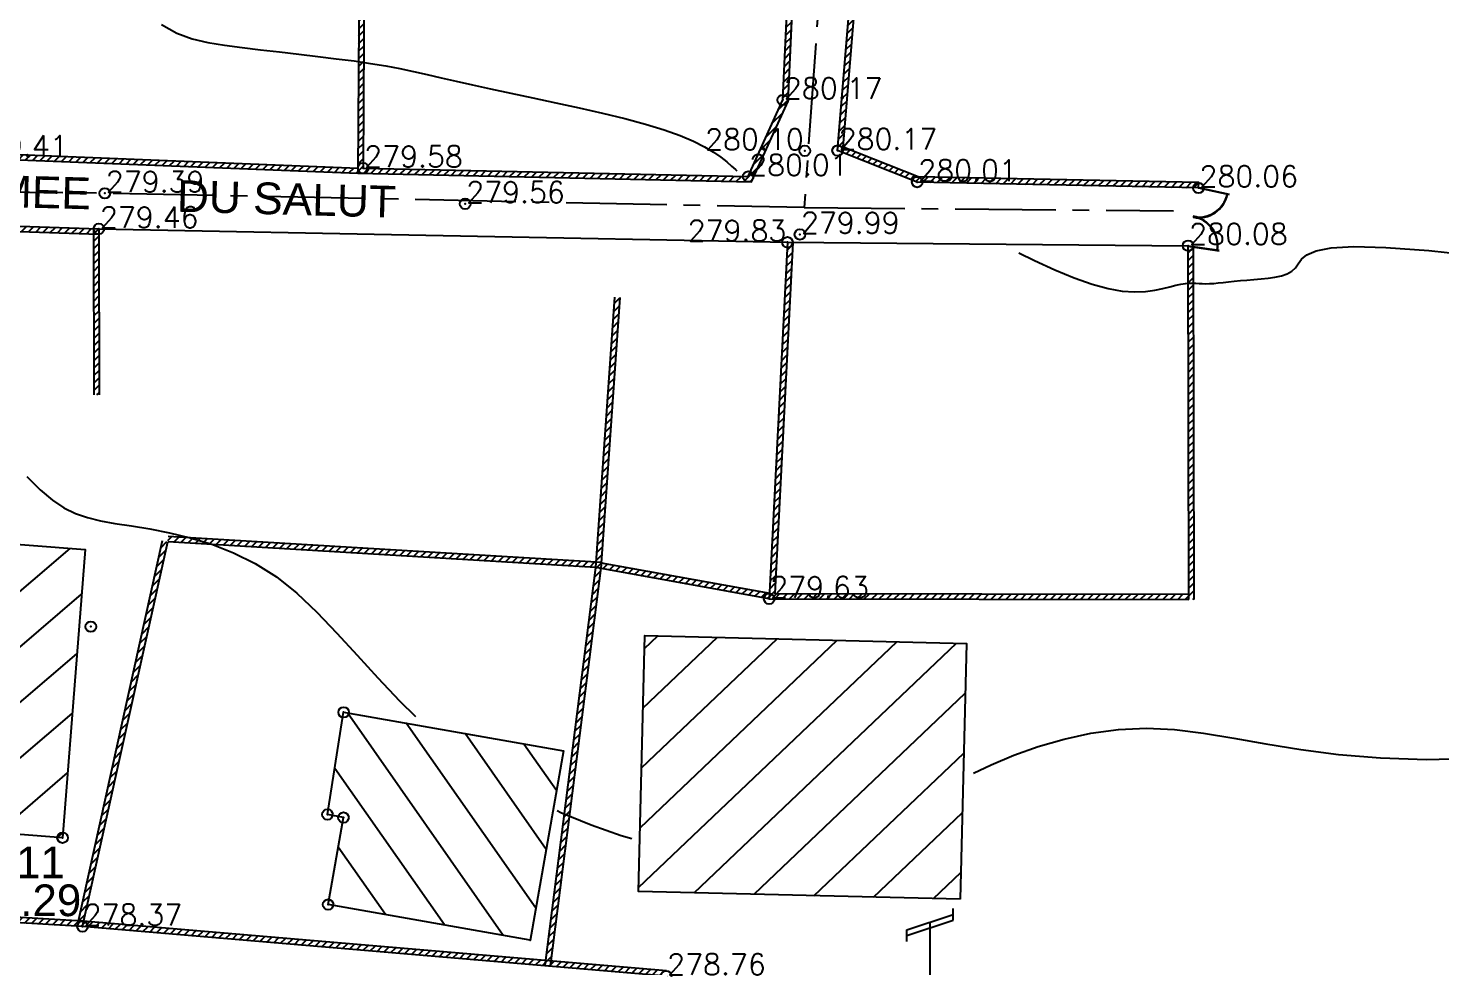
# Model space of a CAD drawing. Header units: millimetres. Extents: x 524954 to 526204, y 9523489 to 9524010.
# Drawn here: x 525644.6 to 525711.5, y 9523721.5 to 9523765.9 of the extents above; entities that cross this region are included whole.
import ezdxf
from ezdxf.enums import TextEntityAlignment as Align

# ---------------------------------------------------------------- set-up
doc = ezdxf.new("R2010")
doc.units = ezdxf.units.MM
doc.header["$PDMODE"] = 32
doc.header["$PDSIZE"] = 0.5
doc.linetypes.add('AXES2', pattern=[28.575, 19.05, -3.175, 3.175, -3.175])
doc.linetypes.add('CACHE2', pattern=[4.7625, 3.175, -1.5875])
for name, color, linetype in [('Axe_Piste', 3, 'AXES2'), ('Bati', 6, 'Continuous'), ('Bati_H', 1, 'Continuous'), ('Cloture', 7, 'Continuous'), ('CN_01_00', 3, 'Continuous'), ('CN_10_00', 1, 'Continuous'), ('Murs', 1, 'Continuous'), ('Réseau_Electrique', 1, 'CACHE2'), ('TopoAlt', 3, 'Continuous'), ('TopoAlt polygo', 7, 'Continuous'), ('TOPOJIS', 7, 'Continuous'), ('TOPOJIS polygo', 1, 'Continuous'), ('TopoMat polygo', 1, 'Continuous'), ('Toponomie', 7, 'CACHE2')]:
    doc.layers.add(name, color=color, linetype=linetype)
doc.styles.add('Arial 1.0', font='arial.ttf', dxfattribs={"width": 0.99, "height": 1})
doc.styles.add('Simplex 1.0', font='Simplex.shx', dxfattribs={"width": 0.99, "height": 1})
doc.styles.get("Standard").update_dxf_attribs({"font": 'arial.ttf'})
doc.linetypes.add('LIMITE1', pattern='A,6.35,-2.54,[133,ltypeshp.shx,S=2.54,R=0,X=-2.54,Y=0],-2.54,25.4', length=36.83)
pattern_1 = [(45, (0, 0), (-0.1767766952966, 0.1767766952966), [])]

# ---------------------------------------------------------------- blocks, each defined once
blk = doc.blocks.new('TCPOINT M')
at = {"color": 0}
blk.add_point((0, 0), dxfattribs=at)
at = {"layer": 'TopoAlt', "style": 'Simplex 1.0', "width": 0.99}
blk.add_attdef('ALT', (0.15, 0.15), '', height=1, dxfattribs=at)
blk = doc.blocks.new('e004')
at = {"color": 0}
blk.add_line((0, 3.777478), (0, 0.25), dxfattribs=at)
for points in [[(-1.096503, 3.137365), (-1.096503, 3.412949), (1.096503, 4.142007), (1.096503, 4.417591)], [(-1.096503, 2.861781), (-1.096503, 3.137365), (1.096503, 3.866423), (1.096503, 4.142007)]]:
    blk.add_lwpolyline(points, dxfattribs=at)
blk.add_circle((0, 0), 0.25, dxfattribs=at)
blk = doc.blocks.new('TCPOINT polygo')
at = {"color": 0, "const_width": 0.075}
blk.add_lwpolyline([(0, 0.0375, 1), (0, -0.0375, 1)], format="xyb", close=True, dxfattribs=at)
at = {"color": 0}
blk.add_point((0, 0), dxfattribs=at)
at = {"layer": 'TopoAlt polygo', "style": 'Arial 1.0', "width": 0.99}
blk.add_attdef('ALT', (0.15, 0.15), '', height=2, dxfattribs=at)
at = {"layer": 'TopoMat polygo', "style": 'Arial 1.0', "width": 0.99}
blk.add_attdef('MAT', text='', height=2, dxfattribs=at).set_placement((0.15, -2.5), align=Align.TOP_LEFT)

msp = doc.modelspace()

# ---------------------------------------------------------------- hatches: boundary and pattern name
at = {"layer": 'Bati_H'}
h = msp.add_hatch(dxfattribs=at)
h.set_pattern_fill('_U', color=256, scale=2, angle=220.55174, style=0, pattern_type=0)
h.set_pattern_definition([(220.551742977, (0, 0), (1.30026898972, -1.5196382972), [])])
h.paths.add_polyline_path([(525646.258, 9523727.587), (525634.203, 9523728.524), (525633.814, 9523728.555), (525634.876, 9523742.197), (525647.319, 9523741.229)])
h = msp.add_hatch(dxfattribs=at)
h.set_pattern_fill('_U', color=256, scale=2, angle=-136.40454, style=0, pattern_type=0)
h.set_pattern_definition([(223.595458057, (-424238.211, 32922.4275), (1.37912427025, -1.44845305316), [])])
h.paths.add_polyline_path([(525688.723, 9523724.677), (525673.504, 9523725.05), (525673.801, 9523737.163), (525689.02, 9523736.79)])
h = msp.add_hatch(dxfattribs=at)
h.set_pattern_fill('_U', color=256, scale=2, angle=125.02529, style=0, pattern_type=0)
h.set_pattern_definition([(125.025288572, (0, 0), (-1.63779761147, -1.14787585733), [])])
h.paths.add_polyline_path([(525658.819, 9523724.427), (525659.544, 9523728.545), (525658.787, 9523728.688), (525659.554, 9523733.527), (525669.962, 9523731.697), (525668.385, 9523722.73), (525668.387, 9523722.744)])
at = {"layer": 'Murs'}
h = msp.add_hatch(dxfattribs=at)
h.set_pattern_fill('_U', color=256, scale=0.25, angle=45, style=0, pattern_type=0)
h.set_pattern_definition(pattern_1)
h.paths.add_polyline_path([(525660.533, 9523768.582), (525660.478, 9523759.286), (525678.693, 9523758.886), (525680.334, 9523762.512), (525681.116, 9523779.468), (525664.669, 9523780.028), (525664.677, 9523780.278), (525681.377, 9523779.709), (525680.582, 9523762.452), (525678.853, 9523758.632), (525660.226, 9523759.041), (525660.283, 9523768.584)])
h = msp.add_hatch(dxfattribs=at)
h.set_pattern_fill('_U', color=256, scale=0.25, angle=45, style=0, pattern_type=0)
h.set_pattern_definition(pattern_1)
h.paths.add_polyline_path([(525699.998, 9523758.347), (525700.243, 9523758.295), (525700.296, 9523758.591), (525686.743, 9523758.875), (525683.19, 9523760.282), (525684.772, 9523779.35), (525711.315, 9523776.15), (525711.345, 9523776.398), (525684.545, 9523779.63), (525682.926, 9523760.118), (525686.693, 9523758.626)])
edge = h.paths.add_edge_path()
edge.add_arc((525699.998, 9523758.347), 1.411, 259.8109, 267.17738)
edge.add_arc((525699.507, 9523755.616), 1.387, 69.39814, 72.28756, ccw=False)
edge.add_line((525699.995, 9523756.915), (525700.003, 9523756.96))
edge.add_arc((525699.998, 9523758.347), 1.387, 267.30357, 270.19248, ccw=False)
edge.add_arc((525699.507, 9523755.616), 1.411, 72.41375, 79.78074)
edge.add_line((525699.757, 9523757.005), (525699.749, 9523756.958))
h.paths.add_polyline_path([(525699.757, 9523755.579), (525699.507, 9523755.616), (525699.507, 9523755.616), (525699.545, 9523738.873), (525699.795, 9523738.874)])
h = msp.add_hatch(dxfattribs=at)
h.set_pattern_fill('_U', color=256, scale=0.25, angle=45, style=0, pattern_type=0)
h.set_pattern_definition(pattern_1)
h.paths.add_polyline_path([(525641.787, 9523759.781), (525660.226, 9523759.041), (525660.236, 9523759.291), (525641.797, 9523760.031)])
h = msp.add_hatch(dxfattribs=at)
h.set_pattern_fill('_U', color=256, scale=0.25, angle=45, style=0, pattern_type=0)
h.set_pattern_definition(pattern_1)
h.paths.add_polyline_path([(525599.957, 9523745.988), (525599.913, 9523746.002), (525602.221, 9523756.743), (525625.522, 9523757.171), (525647.974, 9523756.412), (525647.966, 9523756.162), (525625.52, 9523756.921), (525602.423, 9523756.496), (525600.187, 9523746.086)])
h = msp.add_hatch(dxfattribs=at)
h.set_pattern_fill('_U', color=256, scale=0.25, angle=45, style=0, pattern_type=0)
h.set_pattern_definition(pattern_1)
h.paths.add_polyline_path([(525647.974, 9523756.412), (525647.988, 9523748.549), (525647.738, 9523748.549), (525647.724, 9523756.411)])
h = msp.add_hatch(dxfattribs=at)
h.set_pattern_fill('_U', color=256, scale=0.25, angle=45, style=0, pattern_type=0)
h.set_pattern_definition(pattern_1)
h.paths.add_polyline_path([(525680.55, 9523755.78), (525679.691, 9523738.899), (525699.545, 9523738.873), (525699.546, 9523739.123), (525679.954, 9523739.148), (525680.8, 9523755.767)])
h = msp.add_hatch(dxfattribs=at)
h.set_pattern_fill('_U', color=256, scale=0.25, angle=45, style=0, pattern_type=0)
h.set_pattern_definition(pattern_1)
h.paths.add_polyline_path([(525679.691, 9523738.899), (525671.483, 9523740.378), (525672.382, 9523753.181), (525672.631, 9523753.164), (525671.748, 9523740.584), (525679.736, 9523739.145)])
h = msp.add_hatch(dxfattribs=at)
h.set_pattern_fill('_U', color=256, scale=0.25, angle=45, style=0, pattern_type=0)
h.set_pattern_definition(pattern_1)
h.paths.add_polyline_path([(525647.202, 9523723.388), (525651.235, 9523741.602), (525650.991, 9523741.656), (525646.958, 9523723.442)])
h = msp.add_hatch(dxfattribs=at)
h.set_pattern_fill('_U', color=256, scale=0.25, angle=45, style=0, pattern_type=0)
h.set_pattern_definition(pattern_1)
h.paths.add_polyline_path([(525669.095, 9523721.544), (525671.483, 9523740.378), (525651.235, 9523741.602), (525651.25, 9523741.852), (525671.765, 9523740.611), (525669.343, 9523721.513)])
h = msp.add_hatch(dxfattribs=at)
h.set_pattern_fill('_U', color=256, scale=0.25, angle=45, style=0, pattern_type=0)
h.set_pattern_definition(pattern_1)
h.paths.add_polyline_path([(525647.202, 9523723.388), (525627.16, 9523724.579), (525627.174, 9523724.828), (525647.217, 9523723.637)])
h = msp.add_hatch(dxfattribs=at)
h.set_pattern_fill('_U', color=256, scale=0.25, angle=45, style=0, pattern_type=0)
h.set_pattern_definition(pattern_1)
h.paths.add_polyline_path([(525674.812, 9523721.044), (525647.202, 9523723.388), (525647.224, 9523723.637), (525674.833, 9523721.293)])

# ---------------------------------------------------------------- linework, layer by layer
at = {"layer": 'Axe_Piste', "ltscale": 0.25, "flags": 128}
for points in [[(525684.749, 9523807.949), (525683.714, 9523789.659), (525682.913, 9523779.613), (525681.339, 9523757.416), (525648.253, 9523758.096), (525624.991, 9523758.369), (525604.006, 9523759.142)], [(525681.339, 9523757.416), (525698.821, 9523757.269)]]:
    msp.add_lwpolyline(points, dxfattribs=at)
at = {"layer": 'Bati', "flags": 128}
for points in [[(525646.258, 9523727.587), (525634.203, 9523728.524), (525633.814, 9523728.555), (525634.876, 9523742.197), (525647.319, 9523741.229), (525647.319, 9523741.229)], [(525688.723, 9523724.677), (525673.504, 9523725.05), (525673.801, 9523737.163), (525689.02, 9523736.79), (525689.02, 9523736.79)], [(525658.819, 9523724.427), (525659.544, 9523728.545), (525658.787, 9523728.688), (525659.554, 9523733.527), (525669.962, 9523731.697), (525668.385, 9523722.73), (525668.387, 9523722.744)]]:
    msp.add_lwpolyline(points, close=True, dxfattribs=at)
at = {"layer": 'Cloture', "flags": 128}
for points in [[(525660.283, 9523768.584), (525660.226, 9523759.041), (525678.853, 9523758.632), (525680.582, 9523762.452), (525681.377, 9523779.709), (525664.677, 9523780.278)], [(525660.533, 9523768.582), (525660.478, 9523759.286), (525678.693, 9523758.886), (525680.334, 9523762.512), (525681.116, 9523779.468), (525664.669, 9523780.028)], [(525699.998, 9523758.347), (525686.693, 9523758.626), (525682.926, 9523760.118), (525684.545, 9523779.63), (525711.345, 9523776.398)], [(525699.998, 9523758.347), (525700.022, 9523758.6), (525686.743, 9523758.875), (525683.19, 9523760.282), (525684.772, 9523779.35), (525711.315, 9523776.15)], [(525700.003, 9523758.37), (525701.454, 9523758.061)], [(525699.998, 9523758.347), (525701.449, 9523758.038)], [(525599.957, 9523745.988), (525599.913, 9523746.002), (525602.221, 9523756.743), (525625.522, 9523757.171), (525647.974, 9523756.412)], [(525600.187, 9523746.086), (525602.423, 9523756.496), (525625.52, 9523756.921), (525647.966, 9523756.162)], [(525647.724, 9523756.411), (525647.738, 9523748.549)], [(525647.974, 9523756.412), (525647.988, 9523748.549)], [(525680.55, 9523755.78), (525679.691, 9523738.899), (525699.545, 9523738.873)], [(525680.8, 9523755.767), (525679.954, 9523739.148), (525699.546, 9523739.123)], [(525699.503, 9523755.593), (525700.971, 9523755.377)], [(525699.545, 9523738.873), (525699.507, 9523755.616), (525699.51, 9523755.63)], [(525699.507, 9523755.616), (525700.974, 9523755.4)], [(525699.795, 9523738.874), (525699.757, 9523755.594)], [(525679.691, 9523738.899), (525671.483, 9523740.378), (525672.382, 9523753.181)], [(525679.736, 9523739.145), (525671.748, 9523740.584), (525672.631, 9523753.164)], [(525646.958, 9523723.442), (525650.991, 9523741.656)], [(525669.343, 9523721.513), (525671.765, 9523740.611), (525651.25, 9523741.852)], [(525647.202, 9523723.388), (525651.235, 9523741.602)], [(525669.095, 9523721.544), (525671.483, 9523740.378), (525651.235, 9523741.602)], [(525647.202, 9523723.388), (525627.16, 9523724.579)], [(525647.217, 9523723.637), (525627.174, 9523724.828)], [(525674.833, 9523721.293), (525647.224, 9523723.637)], [(525674.812, 9523721.044), (525647.202, 9523723.388)]]:
    msp.add_lwpolyline(points, dxfattribs=at)
at = {"layer": 'Cloture', "elevation": 277.96, "flags": 128}
for points in [[(525641.787, 9523759.781), (525660.226, 9523759.041)], [(525641.797, 9523760.031), (525660.236, 9523759.291)]]:
    msp.add_lwpolyline(points, dxfattribs=at)
at = {"layer": 'Cloture', "linetype": 'LIMITE1', "ltscale": 0.1, "flags": 128}
msp.add_lwpolyline([(525647.974, 9523756.412), (525680.55, 9523755.78), (525699.507, 9523755.616)], dxfattribs=at)
at = {"layer": 'Cloture'}
for centre, radius, start, end in [((525699.998, 9523758.347), 1.411, 259.67817, 347.97572), ((525699.998, 9523758.347), 1.387, 259.67817, 347.97572), ((525699.507, 9523755.616), 1.387, 351.61541, 79.91296), ((525699.507, 9523755.616), 1.411, 351.61541, 79.91296)]:
    msp.add_arc(centre, radius, start, end, dxfattribs=at)
at = {"layer": 'CN_01_00', "elevation": 279, "flags": 128}
for points in [[(525644.565, 9523744.696), (525645.199, 9523744.062), (525645.776, 9523743.574), (525646.322, 9523743.208), (525646.865, 9523742.939), (525647.43, 9523742.742), (525648.044, 9523742.594), (525648.733, 9523742.47), (525649.516, 9523742.347), (525650.384, 9523742.205), (525651.318, 9523742.025), (525652.301, 9523741.791), (525653.316, 9523741.483), (525654.345, 9523741.083), (525655.37, 9523740.574), (525656.373, 9523739.936), (525657.344, 9523739.159), (525658.293, 9523738.264), (525659.236, 9523737.279), (525660.191, 9523736.234), (525661.174, 9523735.155), (525662.201, 9523734.072), (525662.958, 9523733.335)], [(525689.355, 9523730.643), (525690.186, 9523731.042), (525691.262, 9523731.493), (525692.418, 9523731.905), (525693.639, 9523732.258), (525694.908, 9523732.534), (525696.213, 9523732.712), (525697.536, 9523732.775), (525698.87, 9523732.71), (525700.238, 9523732.544), (525701.669, 9523732.31), (525703.192, 9523732.042), (525704.836, 9523731.773), (525706.631, 9523731.537), (525708.607, 9523731.368), (525710.792, 9523731.299), (525713.2, 9523731.355)], [(525669.663, 9523728.872), (525669.838, 9523728.788), (525671.268, 9523728.198), (525672.691, 9523727.696), (525673.186, 9523727.549)]]:
    msp.add_lwpolyline(points, dxfattribs=at)
at = {"layer": 'CN_10_00', "elevation": 280, "flags": 128}
for points in [[(525650.937, 9523766.091), (525651.657, 9523765.675), (525652.382, 9523765.404), (525653.129, 9523765.23), (525653.915, 9523765.108), (525654.75, 9523764.998), (525655.625, 9523764.891), (525656.525, 9523764.785), (525657.432, 9523764.681), (525658.331, 9523764.575), (525659.208, 9523764.468), (525660.045, 9523764.358), (525660.827, 9523764.244), (525661.546, 9523764.124), (525662.216, 9523763.997), (525662.862, 9523763.863), (525663.504, 9523763.72), (525664.167, 9523763.567), (525664.873, 9523763.402), (525665.644, 9523763.225), (525666.503, 9523763.035), (525667.463, 9523762.83), (525668.504, 9523762.612), (525669.594, 9523762.383), (525670.703, 9523762.142), (525671.801, 9523761.893), (525672.856, 9523761.635), (525673.838, 9523761.372), (525674.717, 9523761.103), (525675.469, 9523760.831), (525676.101, 9523760.56), (525676.624, 9523760.295), (525677.053, 9523760.04), (525677.401, 9523759.799), (525677.681, 9523759.579), (525677.905, 9523759.382), (525678.087, 9523759.214), (525678.156, 9523759.153)], [(525691.501, 9523755.275), (525692.243, 9523754.917), (525693.204, 9523754.475), (525694.121, 9523754.09), (525694.967, 9523753.786), (525695.724, 9523753.582), (525696.392, 9523753.468), (525696.979, 9523753.428), (525697.491, 9523753.445), (525697.935, 9523753.502), (525698.318, 9523753.582), (525698.647, 9523753.669), (525698.929, 9523753.746), (525699.17, 9523753.8), (525699.379, 9523753.832), (525699.562, 9523753.846), (525699.726, 9523753.848), (525699.879, 9523753.84), (525700.028, 9523753.83), (525700.181, 9523753.82), (525700.343, 9523753.815), (525700.523, 9523753.819), (525700.72, 9523753.831), (525700.935, 9523753.85), (525701.169, 9523753.874), (525701.422, 9523753.902), (525701.693, 9523753.931), (525701.983, 9523753.96), (525702.293, 9523753.987), (525702.621, 9523754.012), (525702.958, 9523754.039), (525703.293, 9523754.074), (525703.618, 9523754.123), (525703.92, 9523754.191), (525704.191, 9523754.284), (525704.419, 9523754.407), (525704.595, 9523754.566), (525704.723, 9523754.763), (525704.872, 9523754.978), (525705.126, 9523755.189), (525705.569, 9523755.374), (525706.283, 9523755.508), (525707.354, 9523755.569), (525708.864, 9523755.535), (525710.898, 9523755.382), (525713.502, 9523755.098)]]:
    msp.add_lwpolyline(points, dxfattribs=at)

# ---------------------------------------------------------------- block references
at = {"layer": 'Réseau_Electrique'}
msp.add_blockref('e004', (525687.293, 9523719.82), dxfattribs=at)
at = {"layer": 'TOPOJIS'}
ref = msp.add_blockref('TCPOINT M', (525680.334, 9523762.512, 280.17), dxfattribs=at)
ref.add_attrib('ALT', '280.17', (525680.384, 9523762.562, 280.17), dxfattribs={"layer": 'TopoAlt', "height": 1, "style": 'Simplex 1.0', "width": 0.99})
ref = msp.add_blockref('TCPOINT M', (525681.374, 9523760.104, 280.1), dxfattribs=at)
ref.add_attrib('ALT', '280.10', dxfattribs={"layer": 'TopoAlt', "height": 1, "style": 'Simplex 1.0', "width": 0.99}).set_placement((525681.324, 9523760.154, 280.1), align=Align.RIGHT)
ref = msp.add_blockref('TCPOINT M', (525682.926, 9523760.118, 280.17), dxfattribs=at)
ref.add_attrib('ALT', '280.17', (525682.976, 9523760.168, 280.17), dxfattribs={"layer": 'TopoAlt', "height": 1, "style": 'Simplex 1.0', "width": 0.99})
ref = msp.add_blockref('TCPOINT M', (525641.787, 9523759.781, 279.41), dxfattribs=at)
ref.add_attrib('ALT', '279.41', (525641.837, 9523759.831, 279.41), dxfattribs={"layer": 'TopoAlt', "height": 1, "style": 'Simplex 1.0', "width": 0.99})
ref = msp.add_blockref('TCPOINT M', (525660.478, 9523759.286, 279.58), dxfattribs=at)
ref.add_attrib('ALT', '279.58', (525660.528, 9523759.336, 279.58), dxfattribs={"layer": 'TopoAlt', "height": 1, "style": 'Simplex 1.0', "width": 0.99})
ref = msp.add_blockref('TCPOINT M', (525678.693, 9523758.886, 280.01), dxfattribs=at)
ref.add_attrib('ALT', '280.01', (525678.743, 9523758.936, 280.01), dxfattribs={"layer": 'TopoAlt', "height": 1, "style": 'Simplex 1.0', "width": 0.99})
ref = msp.add_blockref('TCPOINT M', (525648.253, 9523758.096, 279.39), dxfattribs=at)
ref.add_attrib('ALT', '279.39', (525648.303, 9523758.146, 279.39), dxfattribs={"layer": 'TopoAlt', "height": 1, "style": 'Simplex 1.0', "width": 0.99})
ref = msp.add_blockref('TCPOINT M', (525686.693, 9523758.626, 280.01), dxfattribs=at)
ref.add_attrib('ALT', '280.01', (525686.743, 9523758.676, 280.01), dxfattribs={"layer": 'TopoAlt', "height": 1, "style": 'Simplex 1.0', "width": 0.99})
ref = msp.add_blockref('TCPOINT M', (525699.998, 9523758.347, 280.06), dxfattribs=at)
ref.add_attrib('ALT', '280.06', (525700.048, 9523758.397, 280.06), dxfattribs={"layer": 'TopoAlt', "height": 1, "style": 'Simplex 1.0', "width": 0.99})
ref = msp.add_blockref('TCPOINT M', (525665.305, 9523757.598, 279.56), dxfattribs=at)
ref.add_attrib('ALT', '279.56', (525665.355, 9523757.648, 279.56), dxfattribs={"layer": 'TopoAlt', "height": 1, "style": 'Simplex 1.0', "width": 0.99})
ref = msp.add_blockref('TCPOINT M', (525647.974, 9523756.412, 279.46), dxfattribs=at)
ref.add_attrib('ALT', '279.46', (525648.024, 9523756.462, 279.46), dxfattribs={"layer": 'TopoAlt', "height": 1, "style": 'Simplex 1.0', "width": 0.99})
ref = msp.add_blockref('TCPOINT M', (525681.144, 9523756.148, 279.99), dxfattribs=at)
ref.add_attrib('ALT', '279.99', (525681.194, 9523756.198, 279.99), dxfattribs={"layer": 'TopoAlt', "height": 1, "style": 'Simplex 1.0', "width": 0.99})
ref = msp.add_blockref('TCPOINT M', (525680.55, 9523755.78, 279.83), dxfattribs=at)
ref.add_attrib('ALT', '279.83', dxfattribs={"layer": 'TopoAlt', "height": 1, "style": 'Simplex 1.0', "width": 0.99}).set_placement((525680.5, 9523755.83, 279.83), align=Align.RIGHT)
ref = msp.add_blockref('TCPOINT M', (525699.507, 9523755.616, 280.08), dxfattribs=at)
ref.add_attrib('ALT', '280.08', (525699.557, 9523755.666, 280.08), dxfattribs={"layer": 'TopoAlt', "height": 1, "style": 'Simplex 1.0', "width": 0.99})
ref = msp.add_blockref('TCPOINT M', (525679.691, 9523738.899, 279.63), dxfattribs=at)
ref.add_attrib('ALT', '279.63', (525679.741, 9523738.949, 279.63), dxfattribs={"layer": 'TopoAlt', "height": 1, "style": 'Simplex 1.0', "width": 0.99})
for p in [(525647.592, 9523737.582), (525659.554, 9523733.527), (525658.787, 9523728.688), (525659.544, 9523728.545), (525646.258, 9523727.587), (525658.819, 9523724.427)]:
    msp.add_blockref('TCPOINT M', p, dxfattribs=at)
ref = msp.add_blockref('TCPOINT M', (525647.202, 9523723.388, 278.37), dxfattribs=at)
ref.add_attrib('ALT', '278.37', (525647.252, 9523723.438, 278.37), dxfattribs={"layer": 'TopoAlt', "height": 1, "style": 'Simplex 1.0', "width": 0.99})
ref = msp.add_blockref('TCPOINT M', (525674.812, 9523721.044, 278.76), dxfattribs=at)
ref.add_attrib('ALT', '278.76', (525674.862, 9523721.094, 278.76), dxfattribs={"layer": 'TopoAlt', "height": 1, "style": 'Simplex 1.0', "width": 0.99})
at = {"layer": 'TOPOJIS polygo'}
ref = msp.add_blockref('TCPOINT polygo', (525640.451, 9523723.374, 278.29), dxfattribs=at)
ref.add_attrib('MAT', 'SC.11', (525640.595, 9523725.672, 278.29), dxfattribs={"layer": 'TopoMat polygo', "height": 1.5, "style": 'Arial 1.0', "width": 0.99})
ref.add_attrib('ALT', '278.29', dxfattribs={"layer": 'TopoAlt polygo', "height": 1.5, "style": 'Arial 1.0', "width": 0.99}).set_placement((525640.796, 9523725.378, 278.29), align=Align.TOP_LEFT)

# ---------------------------------------------------------------- texts
at = {"layer": 'Toponomie', "insert": (525628.528, 9523759.359), "char_height": 1.5, "width": 40.17376, "attachment_point": 1, "rotation": 358.42824}
msp.add_mtext('\\pxqc;RUE ARMEE       DU SALUT', dxfattribs=at)

doc.saveas('drawing.dxf')
